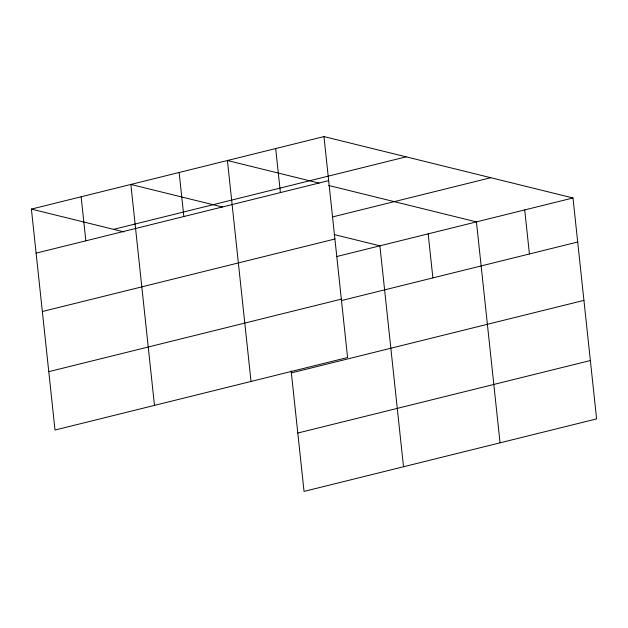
<?xml version="1.0" encoding="UTF-8"?>
<svg xmlns="http://www.w3.org/2000/svg" width="628" height="628" viewBox="0 0 628 628"><rect width="100%" height="100%" fill="white"/><g stroke="black" fill="none" stroke-linecap="round" stroke-linejoin="round"><path stroke-width="0.94" d="M323.962 136.59L347.574 357.52L55.013 430.039L31.4 209.1L323.962 136.59L572.987 197.961L596.6 418.9L304.038 491.41L291.164 370.952M113.582 229.353L406.143 156.843M36.11 253.147L328.664 180.636M332.738 216.888L490.813 177.708M42.343 311.519L334.905 239.009M336.734 256.522L572.987 197.961M48.772 371.658L341.334 299.148M341.436 300.569L577.697 242.008M291.376 372.891L583.938 300.38M297.798 433.037L590.359 360.527M319 183.093L227.415 160.517L251.027 381.455M328.413 185.409L476.44 221.896L500.053 442.826M222.461 207.02L130.867 184.444L154.48 405.382M334.143 234.542L379.901 245.823L403.514 466.761M31.4 209.1L123.928 231.905M524.718 209.925L529.42 253.971M428.17 233.859L432.88 277.906M275.692 148.553L280.394 192.6M179.145 172.48L183.847 216.527M81.138 196.776L85.84 240.814"/></g></svg>
